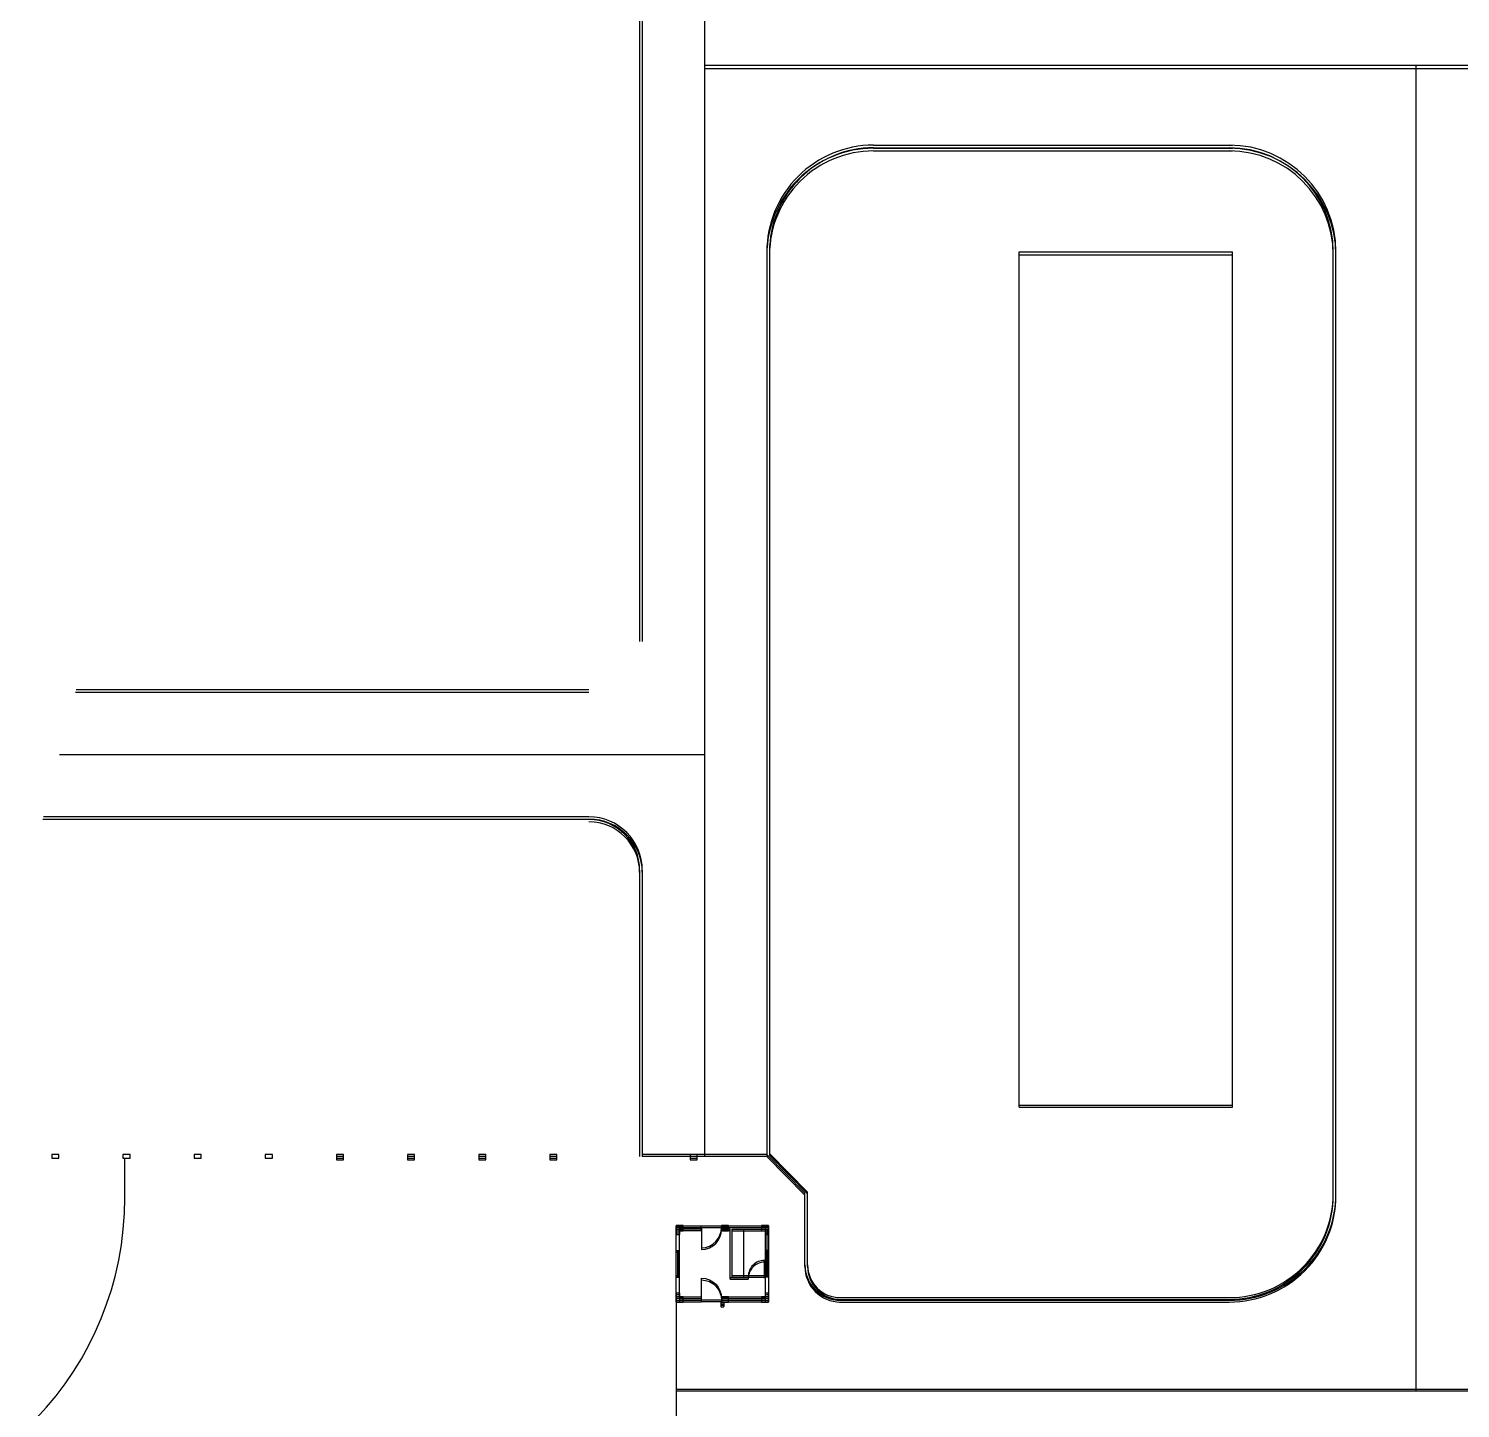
# Model space of a CAD drawing. Extents: x 532522 to 2902776, y -101917278 to 111238625.
# Drawn here: x 2901194.5 to 2901274.9, y 2548853.3 to 2548930.9 of the extents above; entities that cross this region are included whole.
import ezdxf
from ezdxf.enums import TextEntityAlignment as Align

# ---------------------------------------------------------------- set-up
doc = ezdxf.new("R2010")
doc.units = 0
doc.header["$LTSCALE"] = 1000
doc.header["$MEASUREMENT"] = 0
doc.linetypes.add('DASHDOT', pattern=[1, 0.5, -0.25, 0, -0.25])
doc.layers.get('0').update_dxf_attribs({"linetype": 'CONTINUOUS'})
for name, color, linetype in [('$TD_AUDIT_GENERATED_(1B714A)', 7, 'CONTINUOUS'), ('COLUMN', 7, 'CONTINUOUS'), ('GROUND', 2, 'CONTINUOUS'), ('PUB_DIM', 3, 'CONTINUOUS'), ('WALL', 255, 'CONTINUOUS'), ('WINDOW', 2, 'CONTINUOUS'), ('WINDOW_TEXT', 7, 'CONTINUOUS'), ('μàÂ·', 5, 'CONTINUOUS'), ('道路', 5, 'CONTINUOUS')]:
    doc.layers.add(name, color=color, linetype=linetype)
doc.styles.add('SIMPLEX', font='SIMPLEX.SHX')

# ---------------------------------------------------------------- blocks, each defined once
blk = doc.blocks.new('_FZH')
at = {"linetype": 'Continuous'}
for p, q in [((0.5, 0.5), (-0.5, 0.5)), ((-0.5, 0.5), (-0.5, -0.5)), ((0.5, -0.5), (0.5, 0.5)), ((-0.5, -0.5), (0.5, -0.5))]:
    blk.add_line(p, q, dxfattribs=at)
blk = doc.blocks.new('_DBLK')
blk.add_line((-0.45, 0), (-0.45, -0.95))
blk.add_arc((-0.45, 0), 0.95, 270, 0)
at = {"layer": 'WINDOW_TEXT', "style": 'SIMPLEX', "flags": 9}
blk.add_attdef('A', text='', height=1, dxfattribs=at).set_placement((0, 1.5), align=Align.MIDDLE)
blk = doc.blocks.new('M_A2ZXL')
blk.add_line((-0.471674735232727, 0), (-0.471674735232727, -0.9995987591916273))
blk.add_arc((-0.5000000000003999, 0), 1.0000000000008, 271.6231352199475, 0)
blk = doc.blocks.new('_WBLK')
for p, q in [((-0.5, 0.5), (0.5, 0.5)), ((0.5, 0.1666666666666666), (-0.5, 0.1666666666666666)), ((0.5, -0.1666666666666667), (-0.5, -0.1666666666666667)), ((-0.4999999999999999, -0.5), (0.5, -0.5))]:
    blk.add_line(p, q)
at = {"layer": 'WINDOW_TEXT', "style": 'SIMPLEX', "flags": 9}
blk.add_attdef('A', text='', height=1, dxfattribs=at).set_placement((0, 1.5), align=Align.MIDDLE)

msp = doc.modelspace()

# ---------------------------------------------------------------- linework, layer by layer
at = {"layer": '$TD_AUDIT_GENERATED_(1B714A)', "color": 2, "linetype": 'Continuous', "extrusion": (0.0001844192949917201, -0.04943667431242819, 0.9987772430439386)}
for p, q in [((2901228.804758901, 2548981.088887275, 9.955271249504207), (2901228.804758904, 2548896.408657273, 5.763837193053172)), ((2901228.954758899, 2548981.088888642, 9.955243620434718), (2901228.954758902, 2548896.40865864, 5.763809563983683)), ((2901241.954760636, 2548924.158703248, 7.134958612291229), (2901262.134537895, 2548924.158880657, 7.131241297101078)), ((2901241.954760587, 2548924.008886659, 7.127543111027262), (2901262.134537846, 2548924.009064068, 7.123825795837111)), ((2901235.954758781, 2548918.165984985, 6.83944372451253), (2901235.954758783, 2548867.455155633, 4.329399796057522)), ((2901236.104758779, 2548918.165986353, 6.839416095443041), (2901236.104758781, 2548867.516461696, 4.332406577560454)), ((2901267.804535842, 2548865.256144259, 4.214673991711185), (2901267.804535842, 2548918.16626879, 6.833576867707277)), ((2901267.954535839, 2548865.256145626, 4.214646362641463), (2901267.954535839, 2548918.166270158, 6.833549238637556)), ((2901228.804758905, 2548883.424552892, 5.121160416062601), (2901228.804758905, 2548867.444116732, 4.330173613608233)), ((2901228.954758902, 2548883.42455426, 5.121132786993068), (2901228.954758902, 2548867.4441181, 4.330145984538744)), ((2901235.954758783, 2548867.455155633, 4.329399796057522), (2901238.094758747, 2548865.280810197, 4.22138065045228)), ((2901236.10475878, 2548867.516461696, 4.332406577565067), (2901238.244758745, 2548865.34211626, 4.224387431955154)), ((2901240.094758713, 2548859.264233904, 3.923207696123296), (2901246.397459771, 2548859.264291367, 3.922046777657015))]:
    msp.add_line(p, q, dxfattribs=at)
at = {"layer": '$TD_AUDIT_GENERATED_(1B714A)', "color": 2, "linetype": 'Continuous'}
for p, q in [((2901228.804761757, 2548981.3343496), (2901228.80476176, 2548896.550450936)), ((2901228.954761757, 2548981.3343496), (2901228.95476176, 2548896.550450936)), ((2901241.954763716, 2548924.334349506), (2901262.134541317, 2548924.334342925)), ((2901241.954763667, 2548924.184349506), (2901262.134541268, 2548924.184342925)), ((2901235.954761759, 2548918.334349506), (2901235.954761761, 2548867.561438086)), ((2901236.104761759, 2548918.334349506), (2901236.104761761, 2548867.622817832)), ((2901267.804539361, 2548865.359443868), (2901267.804539361, 2548918.334342925)), ((2901267.954539361, 2548865.359443868), (2901267.954539361, 2548918.334342925)), ((2901225.95476176, 2548893.550450936), (2901197.086928341, 2548893.550450936)), ((2901225.95476176, 2548893.700450936), (2901197.12540224, 2548893.700450936)), ((2901225.95476176, 2548886.400450937), (2901195.25300584, 2548886.400450937)), ((2901225.95476176, 2548886.550450936), (2901195.291479739, 2548886.550450936)), ((2901228.80476176, 2548883.550450936), (2901228.804761761, 2548867.550450936)), ((2901228.95476176, 2548883.550450936), (2901228.954761761, 2548867.550450936)), ((2901235.954761761, 2548867.561438086), (2901238.094761761, 2548865.384411201)), ((2901236.104761761, 2548867.622817832), (2901238.244761761, 2548865.445790947)), ((2901199.860188284, 2548866.423594277), (2901199.860188284, 2548867.370450937)), ((2901199.860188284, 2548865.131131333), (2901199.860188284, 2548866.423598099)), ((2901240.094761761, 2548859.360450936), (2901246.397462927, 2548859.360450936))]:
    msp.add_line(p, q, dxfattribs=at)
at = {"layer": '$TD_AUDIT_GENERATED_(1B714A)', "color": 2, "linetype": 'Continuous', "extrusion": (0.0001844192949917201, -0.04943667431242819, 0.9987772430439386)}
for centre, radius, start, end in [((2910730.223691665, 2534974.556561695, -125468.1622507031), 6, 89.78650663671165, 179.7865253217225), ((2910730.223691665, 2534974.556561695, -125468.1622507031), 5.850000000000001, 89.78650663671165, 179.7865253217225), ((2910750.223330425, 2534974.482039395, -125468.1622507032), 5.850000000000001, 359.7865253199268, 89.78650663671176), ((2910750.223330425, 2534974.482039395, -125468.1622507032), 6, 359.7865253199268, 89.78650663671176), ((2910714.094203917, 2534939.832517797, -125468.1622507032), 3, 359.7865253217224, 89.78652531992235), ((2910714.094203917, 2534939.832517797, -125468.1622507032), 2.85, 359.7865253217227, 89.78652531992799), ((2910750.025955093, 2534921.507508032, -125468.1622507031), 6, 269.7865123296298, 359.786525319927), ((2910750.025955093, 2534921.507508032, -125468.1622507031), 5.850000000000001, 269.7865123296298, 359.786525319927)]:
    msp.add_arc(centre, radius, start, end, dxfattribs=at)
at = {"layer": '$TD_AUDIT_GENERATED_(1B714A)', "color": 2, "linetype": 'Continuous'}
for centre, radius, start, end in [((2901241.954761759, 2548918.334349506), 6, 89.99998131678447, 180.0000000017953), ((2901241.954761759, 2548918.334349506), 5.850000000000001, 89.99998131678447, 180.0000000017953), ((2901261.954539361, 2548918.334342925), 6, 359.9999999999997, 89.99998131678457), ((2901261.954539361, 2548918.334342925), 5.850000000000001, 359.9999999999997, 89.99998131678457), ((2901225.95476176, 2548883.550450936), 3, 1.795257728842719e-09, 89.99999999999517), ((2901225.95476176, 2548883.550450936), 2.85, 1.795512173217236e-09, 90.00000000000081), ((2901181.860188284, 2548865.131131333), 18, 272.8572816087636, 2.964491827262594e-12), ((2901261.954539361, 2548865.359443868), 6, 269.9999870097026, 359.9999999999998), ((2901261.954539361, 2548865.359443868), 5.850000000000001, 269.9999870097026, 359.9999999999998)]:
    msp.add_arc(centre, radius, start, end, dxfattribs=at)
at = {"layer": 'GROUND', "extrusion": (0.0001844192949917201, -0.04943667431242819, 0.9987772430439386)}
for p, q in [((2901232.254758846, 2548863.449039146, 4.131791444392308), (2901233.404758827, 2548863.449049631, 4.131579621524434)), ((2901232.254758846, 2548863.449039146, 4.131791444392308), (2901233.404758827, 2548863.449049631, 4.131579621524434)), ((2901234.914758801, 2548860.662474842, 3.993373165212062), (2901235.864758785, 2548860.662483503, 3.993198181103813)), ((2901234.914758801, 2548860.662474842, 3.993373165212062), (2901235.864758785, 2548860.662483503, 3.993198181103813)), ((2901233.454758826, 2548859.27416114, 3.924925109694537), (2901232.254758846, 2548859.274150199, 3.925146142252314)), ((2901233.454758826, 2548859.27416114, 3.924925109694537), (2901232.254758846, 2548859.274150199, 3.925146142252314))]:
    msp.add_line(p, q, dxfattribs=at)
at = {"layer": 'GROUND'}
for p, q in [((2901232.254761761, 2548863.550450936), (2901233.404761761, 2548863.550450936)), ((2901232.254761761, 2548863.550450936), (2901233.404761761, 2548863.550450936)), ((2901234.914761761, 2548860.760450936), (2901235.864761761, 2548860.760450936)), ((2901234.914761761, 2548860.760450936), (2901235.864761761, 2548860.760450936)), ((2901233.454761761, 2548859.370450937), (2901232.254761761, 2548859.370450937)), ((2901233.454761761, 2548859.370450937), (2901232.254761761, 2548859.370450937))]:
    msp.add_line(p, q, dxfattribs=at)
at = {"layer": 'PUB_DIM', "linetype": 'Continuous', "extrusion": (0.0001844192949917201, -0.04943667431242819, 0.9987772430439386)}
msp.add_line((2901235.954758783, 2548867.455155633, 4.329399796062091), (2901228.954758902, 2548867.455091814, 4.330689152638283), dxfattribs=at)
at = {"layer": 'PUB_DIM', "linetype": 'Continuous'}
msp.add_line((2901235.954761761, 2548867.561438086), (2901228.954761761, 2548867.561438085), dxfattribs=at)
at = {"layer": 'WALL', "extrusion": (0.0001844192949917201, -0.04943667431242819, 0.9987772430439386)}
for p, q in [((2901230.86475887, 2548863.449026473, 4.13204747377173), (2901231.864758853, 2548863.44903559, 4.131863279973579)), ((2901230.86475887, 2548863.449026473, 4.13204747377173), (2901231.864758853, 2548863.44903559, 4.131863279973579)), ((2901230.86475887, 2548862.060726081, 4.06333049530891), (2901230.86475887, 2548863.449026473, 4.13204747377173)), ((2901230.86475887, 2548862.060726081, 4.06333049530891), (2901230.86475887, 2548863.449026473, 4.13204747377173)), ((2901231.864758853, 2548863.44903559, 4.131863279973579), (2901232.254758846, 2548863.449039146, 4.131791444392308)), ((2901231.864758853, 2548863.44903559, 4.131863279973579), (2901232.254758846, 2548863.449039146, 4.131791444392308)), ((2901232.254758846, 2548863.269259239, 4.122892842864749), (2901232.254758846, 2548863.449039146, 4.131791444392308)), ((2901232.254758846, 2548863.269259239, 4.122892842864749), (2901232.254758846, 2548863.449039146, 4.131791444392308)), ((2901233.404758827, 2548863.449049631, 4.131579621524434), (2901236.044758782, 2548863.4490737, 4.131093349897317)), ((2901233.404758827, 2548863.449049631, 4.131579621524434), (2901236.044758782, 2548863.4490737, 4.131093349897317)), ((2901233.404758827, 2548863.269269723, 4.122681019996875), (2901233.404758827, 2548863.449049631, 4.131579621524434)), ((2901233.404758827, 2548863.269269723, 4.122681019996875), (2901233.404758827, 2548863.449049631, 4.131579621524434)), ((2901236.044758782, 2548863.4490737, 4.131093349897317), (2901236.044758782, 2548862.060773308, 4.062376371434497)), ((2901236.044758782, 2548863.4490737, 4.131093349897317), (2901236.044758782, 2548862.060773308, 4.062376371434497)), ((2901232.254758846, 2548863.269259239, 4.122892842864749), (2901231.044758867, 2548863.269248208, 4.123115717360503)), ((2901232.254758846, 2548863.269259239, 4.122892842864749), (2901231.044758867, 2548863.269248208, 4.123115717360503)), ((2901231.044758867, 2548862.060727723, 4.06329734042524), (2901231.044758867, 2548863.269248208, 4.123115717360503)), ((2901231.044758867, 2548862.060727723, 4.06329734042524), (2901231.044758867, 2548863.269248208, 4.123115717360503)), ((2901233.894758819, 2548863.269274191, 4.122590765035784), (2901233.404758827, 2548863.269269723, 4.122681019996875)), ((2901233.894758819, 2548863.269274191, 4.122590765035784), (2901233.404758827, 2548863.269269723, 4.122681019996875)), ((2901233.894758819, 2548860.542612271, 3.987628641867792), (2901233.894758819, 2548863.269274191, 4.122590765035784)), ((2901233.894758819, 2548860.542612271, 3.987628641867792), (2901233.894758819, 2548863.269274191, 4.122590765035784)), ((2901234.014758816, 2548863.269275285, 4.12256866178001), (2901235.864758785, 2548863.269292152, 4.122227903253428)), ((2901234.014758816, 2548863.269275285, 4.12256866178001), (2901235.864758785, 2548863.269292152, 4.122227903253428)), ((2901234.014758816, 2548860.662466636, 3.993538939630394), (2901234.014758816, 2548863.269275285, 4.12256866178001)), ((2901234.014758816, 2548860.662466636, 3.993538939630394), (2901234.014758816, 2548863.269275285, 4.12256866178001)), ((2901234.664758806, 2548860.662472562, 3.99341921366159), (2901234.664758806, 2548863.269281211, 4.122448935811204)), ((2901234.664758806, 2548860.662472562, 3.99341921366159), (2901234.664758806, 2548863.269281211, 4.122448935811204)), ((2901235.864758785, 2548863.269292152, 4.122227903253428), (2901235.864758785, 2548862.060771667, 4.062409526318167)), ((2901235.864758785, 2548863.269292152, 4.122227903253428), (2901235.864758785, 2548862.060771667, 4.062409526318167)), ((2901235.954758784, 2548863.269292972, 4.122211325811601), (2901235.954758784, 2548862.060772487, 4.062392948876339)), ((2901230.86475887, 2548862.060726081, 4.06333049530891), (2901231.044758867, 2548862.060727723, 4.06329734042524)), ((2901230.86475887, 2548862.060726081, 4.06333049530891), (2901231.044758867, 2548862.060727723, 4.06329734042524)), ((2901236.044758782, 2548862.060773308, 4.062376371434497), (2901235.864758785, 2548862.060771667, 4.062409526318167)), ((2901236.044758782, 2548862.060773308, 4.062376371434497), (2901235.864758785, 2548862.060771667, 4.062409526318167)), ((2901230.86475887, 2548860.662437918, 3.994119150094557), (2901231.044758867, 2548860.662439559, 3.994085995210888)), ((2901230.86475887, 2548860.662437918, 3.994119150094557), (2901231.044758867, 2548860.662439559, 3.994085995210888)), ((2901230.86475887, 2548859.274137526, 3.925402171631736), (2901230.86475887, 2548860.662437918, 3.994119150094557)), ((2901230.86475887, 2548859.274137526, 3.925402171631736), (2901230.86475887, 2548860.662437918, 3.994119150094557)), ((2901231.044758867, 2548859.453919074, 3.934267618275626), (2901231.044758867, 2548860.662439559, 3.994085995210888)), ((2901231.044758867, 2548859.453919074, 3.934267618275626), (2901231.044758867, 2548860.662439559, 3.994085995210888)), ((2901233.894758819, 2548860.542612271, 3.987628641867792), (2901234.914758801, 2548860.542621571, 3.987440764193685)), ((2901233.894758819, 2548860.542612271, 3.987628641867792), (2901234.914758801, 2548860.542621571, 3.987440764193685)), ((2901234.014758816, 2548860.662466636, 3.993538939630394), (2901234.914758801, 2548860.662474842, 3.993373165212062)), ((2901234.014758816, 2548860.662466636, 3.993538939630394), (2901234.914758801, 2548860.662474842, 3.993373165212062)), ((2901234.914758801, 2548860.662474842, 3.993373165212062), (2901234.914758801, 2548860.542621571, 3.987440764193685)), ((2901234.914758801, 2548860.662474842, 3.993373165212062), (2901234.914758801, 2548860.542621571, 3.987440764193685)), ((2901236.044758782, 2548860.662485144, 3.993165026220144), (2901235.864758785, 2548860.662483503, 3.993198181103813)), ((2901236.044758782, 2548860.662485144, 3.993165026220144), (2901235.864758785, 2548860.662483503, 3.993198181103813)), ((2901235.864758785, 2548860.662483503, 3.993198181103813), (2901235.864758785, 2548860.542630232, 3.987265780085436)), ((2901235.864758785, 2548860.662483503, 3.993198181103813), (2901235.864758785, 2548860.542630232, 3.987265780085436)), ((2901235.864758785, 2548860.542630232, 3.987265780085436), (2901235.864758785, 2548859.453963018, 3.933379804168551)), ((2901235.864758785, 2548860.542630232, 3.987265780085436), (2901235.864758785, 2548859.453963018, 3.933379804168551)), ((2901236.044758782, 2548860.662485144, 3.993165026220144), (2901236.044758782, 2548859.274184753, 3.924448047757323)), ((2901236.044758782, 2548860.662485144, 3.993165026220144), (2901236.044758782, 2548859.274184753, 3.924448047757323)), ((2901231.044758867, 2548859.453919074, 3.934267618275626), (2901232.254758846, 2548859.453930106, 3.934044743779872)), ((2901231.044758867, 2548859.453919074, 3.934267618275626), (2901232.254758846, 2548859.453930106, 3.934044743779872)), ((2901232.254758846, 2548859.453930106, 3.934044743779872), (2901232.254758846, 2548859.274150199, 3.925146142252314)), ((2901232.254758846, 2548859.453930106, 3.934044743779872), (2901232.254758846, 2548859.274150199, 3.925146142252314)), ((2901233.404758827, 2548859.45394059, 3.933832920911998), (2901235.864758785, 2548859.453963018, 3.933379804168551)), ((2901233.404758827, 2548859.45394059, 3.933832920911998), (2901235.864758785, 2548859.453963018, 3.933379804168551)), ((2901233.404758827, 2548859.45394059, 3.933832920911998), (2901233.404758827, 2548859.274160684, 3.92493431938444)), ((2901233.404758827, 2548859.45394059, 3.933832920911998), (2901233.404758827, 2548859.274160684, 3.92493431938444)), ((2901230.86475887, 2548859.274137526, 3.925402171631736), (2901232.254758846, 2548859.274150199, 3.925146142252314)), ((2901230.86475887, 2548859.274137526, 3.925402171631736), (2901232.254758846, 2548859.274150199, 3.925146142252314)), ((2901233.374758828, 2548859.13932548, 3.918265894052718), (2901233.374758828, 2548859.009484436, 3.911839126282808)), ((2901233.374758828, 2548859.13932548, 3.918265894052718), (2901233.374758828, 2548859.009484436, 3.911839126282808)), ((2901233.389758827, 2548859.154307276, 3.919004681273043), (2901233.519758825, 2548859.154308461, 3.918980736079277)), ((2901233.389758827, 2548859.154307276, 3.919004681273043), (2901233.519758825, 2548859.154308461, 3.918980736079277)), ((2901233.389758827, 2548858.994502914, 3.91109481324855), (2901233.519758825, 2548858.994504099, 3.911070868054783)), ((2901233.389758827, 2548858.994502914, 3.91109481324855), (2901233.519758825, 2548858.994504099, 3.911070868054783)), ((2901233.404758827, 2548859.274160684, 3.92493431938444), (2901236.044758782, 2548859.274184753, 3.924448047757323)), ((2901233.404758827, 2548859.274160684, 3.92493431938444), (2901236.044758782, 2548859.274184753, 3.924448047757323)), ((2901233.534758825, 2548859.139326939, 3.918236423045018), (2901233.534758825, 2548859.009485895, 3.911809655275109)), ((2901233.534758825, 2548859.139326939, 3.918236423045018), (2901233.534758825, 2548859.009485895, 3.911809655275109))]:
    msp.add_line(p, q, dxfattribs=at)
at = {"layer": 'WALL'}
for p, q in [((2901230.864761761, 2548862.160450937), (2901230.864761761, 2548863.550450936)), ((2901230.864761761, 2548863.550450936), (2901231.864761761, 2548863.550450936)), ((2901230.864761761, 2548862.160450937), (2901230.864761761, 2548863.550450936)), ((2901230.864761761, 2548863.550450936), (2901231.864761761, 2548863.550450936)), ((2901232.254761761, 2548863.370450937), (2901231.044761761, 2548863.370450937)), ((2901231.044761761, 2548862.160450937), (2901231.044761761, 2548863.370450937)), ((2901232.254761761, 2548863.370450937), (2901231.044761761, 2548863.370450937)), ((2901231.044761761, 2548862.160450937), (2901231.044761761, 2548863.370450937)), ((2901231.864761761, 2548863.550450936), (2901232.254761761, 2548863.550450936)), ((2901231.864761761, 2548863.550450936), (2901232.254761761, 2548863.550450936)), ((2901232.254761761, 2548863.370450937), (2901232.254761761, 2548863.550450936)), ((2901232.254761761, 2548863.370450937), (2901232.254761761, 2548863.550450936)), ((2901233.404761761, 2548863.550450936), (2901236.044761761, 2548863.550450936)), ((2901233.404761761, 2548863.370450937), (2901233.404761761, 2548863.550450936)), ((2901233.404761761, 2548863.550450936), (2901236.044761761, 2548863.550450936)), ((2901233.404761761, 2548863.370450937), (2901233.404761761, 2548863.550450936)), ((2901233.894761761, 2548863.370450937), (2901233.404761761, 2548863.370450937)), ((2901233.894761761, 2548863.370450937), (2901233.404761761, 2548863.370450937)), ((2901233.894761761, 2548860.640450937), (2901233.894761761, 2548863.370450937)), ((2901233.894761761, 2548860.640450937), (2901233.894761761, 2548863.370450937)), ((2901234.014761761, 2548863.370450937), (2901235.864761761, 2548863.370450937)), ((2901234.014761761, 2548860.760450936), (2901234.014761761, 2548863.370450937)), ((2901234.014761761, 2548863.370450937), (2901235.864761761, 2548863.370450937)), ((2901234.014761761, 2548860.760450936), (2901234.014761761, 2548863.370450937)), ((2901234.664761761, 2548860.760450936), (2901234.664761761, 2548863.370450937)), ((2901234.664761761, 2548860.760450936), (2901234.664761761, 2548863.370450937)), ((2901235.864761761, 2548863.370450937), (2901235.864761761, 2548862.160450937)), ((2901235.864761761, 2548863.370450937), (2901235.864761761, 2548862.160450937)), ((2901235.954761761, 2548863.370450937), (2901235.954761761, 2548862.160450937)), ((2901236.044761761, 2548863.550450936), (2901236.044761761, 2548862.160450937)), ((2901236.044761761, 2548863.550450936), (2901236.044761761, 2548862.160450937)), ((2901230.864761761, 2548862.160450937), (2901231.044761761, 2548862.160450937)), ((2901230.864761761, 2548862.160450937), (2901231.044761761, 2548862.160450937)), ((2901236.044761761, 2548862.160450937), (2901235.864761761, 2548862.160450937)), ((2901236.044761761, 2548862.160450937), (2901235.864761761, 2548862.160450937)), ((2901230.864761761, 2548859.370450937), (2901230.864761761, 2548860.760450936)), ((2901230.864761761, 2548860.760450936), (2901231.044761761, 2548860.760450936)), ((2901230.864761761, 2548859.370450937), (2901230.864761761, 2548860.760450936)), ((2901230.864761761, 2548860.760450936), (2901231.044761761, 2548860.760450936)), ((2901231.044761761, 2548859.550450936), (2901231.044761761, 2548860.760450936)), ((2901231.044761761, 2548859.550450936), (2901231.044761761, 2548860.760450936)), ((2901233.894761761, 2548860.640450937), (2901234.914761761, 2548860.640450937)), ((2901233.894761761, 2548860.640450937), (2901234.914761761, 2548860.640450937)), ((2901234.014761761, 2548860.760450936), (2901234.914761761, 2548860.760450936)), ((2901234.014761761, 2548860.760450936), (2901234.914761761, 2548860.760450936)), ((2901234.914761761, 2548860.760450936), (2901234.914761761, 2548860.640450937)), ((2901234.914761761, 2548860.760450936), (2901234.914761761, 2548860.640450937)), ((2901235.864761761, 2548860.760450936), (2901235.864761761, 2548860.640450937)), ((2901236.044761761, 2548860.760450936), (2901235.864761761, 2548860.760450936)), ((2901235.864761761, 2548860.760450936), (2901235.864761761, 2548860.640450937)), ((2901236.044761761, 2548860.760450936), (2901235.864761761, 2548860.760450936)), ((2901235.864761761, 2548860.640450937), (2901235.864761761, 2548859.550450936)), ((2901235.864761761, 2548860.640450937), (2901235.864761761, 2548859.550450936)), ((2901236.044761761, 2548860.760450936), (2901236.044761761, 2548859.370450937)), ((2901236.044761761, 2548860.760450936), (2901236.044761761, 2548859.370450937)), ((2901230.864761761, 2548859.370450937), (2901232.254761761, 2548859.370450937)), ((2901230.864761761, 2548859.370450937), (2901232.254761761, 2548859.370450937)), ((2901231.044761761, 2548859.550450936), (2901232.254761761, 2548859.550450936)), ((2901231.044761761, 2548859.550450936), (2901232.254761761, 2548859.550450936)), ((2901232.254761761, 2548859.550450936), (2901232.254761761, 2548859.370450937)), ((2901232.254761761, 2548859.550450936), (2901232.254761761, 2548859.370450937)), ((2901233.404761761, 2548859.550450936), (2901235.864761761, 2548859.550450936)), ((2901233.404761761, 2548859.550450936), (2901233.404761761, 2548859.370450937)), ((2901233.404761761, 2548859.550450936), (2901235.864761761, 2548859.550450936)), ((2901233.404761761, 2548859.550450936), (2901233.404761761, 2548859.370450937)), ((2901233.404761761, 2548859.370450937), (2901236.044761761, 2548859.370450937)), ((2901233.404761761, 2548859.370450937), (2901236.044761761, 2548859.370450937)), ((2901233.374761761, 2548859.235450936), (2901233.374761761, 2548859.105450937)), ((2901233.374761761, 2548859.235450936), (2901233.374761761, 2548859.105450937)), ((2901233.389761761, 2548859.250450937), (2901233.519761761, 2548859.250450937)), ((2901233.389761761, 2548859.250450937), (2901233.519761761, 2548859.250450937)), ((2901233.389761761, 2548859.090450936), (2901233.519761761, 2548859.090450936)), ((2901233.389761761, 2548859.090450936), (2901233.519761761, 2548859.090450936)), ((2901233.534761761, 2548859.235450936), (2901233.534761761, 2548859.105450937)), ((2901233.534761761, 2548859.235450936), (2901233.534761761, 2548859.105450937))]:
    msp.add_line(p, q, dxfattribs=at)
at = {"layer": 'WALL', "extrusion": (0.0001844192949917201, -0.04943667431242819, 0.9987772430439386)}
for centre, start, end in [((2910721.438558819, 2534915.489985038, -125468.1622507031), 89.78652531992718, 179.786525319933), ((2910721.438558819, 2534915.489985038, -125468.1622507031), 89.78652531992718, 179.786525319933), ((2910721.438074461, 2534915.359985941, -125468.1622507031), 179.7865253199324, 269.7865253199272), ((2910721.438074461, 2534915.359985941, -125468.1622507031), 179.7865253199324, 269.7865253199272), ((2910721.568557916, 2534915.489500681, -125468.1622507032), 359.7865253199246, 89.78652531992718), ((2910721.568557916, 2534915.489500681, -125468.1622507032), 359.7865253199246, 89.78652531992718), ((2910721.568073559, 2534915.359501584, -125468.1622507032), 269.7865253199272, 359.7865253199272), ((2910721.568073559, 2534915.359501584, -125468.1622507032), 269.7865253199272, 359.7865253199272)]:
    msp.add_arc(centre, 0.015, start, end, dxfattribs=at)
at = {"layer": 'WALL'}
for centre, start, end in [((2901233.389761761, 2548859.235450936), 89.99999999999999, 180.0000000000058), ((2901233.389761761, 2548859.235450936), 89.99999999999999, 180.0000000000058), ((2901233.389761761, 2548859.105450937), 180.0000000000052, 270), ((2901233.389761761, 2548859.105450937), 180.0000000000052, 270), ((2901233.519761761, 2548859.235450936), 359.9999999999973, 89.99999999999999), ((2901233.519761761, 2548859.235450936), 359.9999999999973, 89.99999999999999), ((2901233.519761761, 2548859.105450937), 270, 0), ((2901233.519761761, 2548859.105450937), 270, 0)]:
    msp.add_arc(centre, 0.015, start, end, dxfattribs=at)
at = {"layer": 'μàÂ·', "color": 2, "extrusion": (0.0001844192949917201, -0.04943667431242819, 0.9987772430439386)}
for p, q in [((2901238.094758747, 2548861.26177019, 4.022449434025824), (2901238.094758747, 2548865.280810197, 4.22138065045228)), ((2901238.244758745, 2548861.261771558, 4.022421804956088), (2901238.244758745, 2548865.34211626, 4.224387431955154)), ((2901240.044584248, 2548859.4130492, 3.930582900667025), (2901261.955225613, 2548859.413244, 3.926546850761239)), ((2901230.85475887, 2548859.264149663, 3.924909646818182), (2901230.85475887, 2548835.092742876, 2.728492754784224)), ((2901240.044584214, 2548859.263232611, 3.923167399400322), (2901261.955234382, 2548859.263427411, 3.919131347872899))]:
    msp.add_line(p, q, dxfattribs=at)
at = {"layer": 'μàÂ·', "color": 2}
for p, q in [((2901238.094761761, 2548861.360450936), (2901238.094761761, 2548865.384411201)), ((2901238.244761761, 2548861.360450936), (2901238.244761761, 2548865.445790947)), ((2901230.854761761, 2548859.360450936), (2901230.854761761, 2548835.159452622)), ((2901240.044587296, 2548859.509448876), (2901261.955229032, 2548859.509443908)), ((2901240.044587262, 2548859.359448876), (2901261.955237802, 2548859.359443908))]:
    msp.add_line(p, q, dxfattribs=at)
at = {"layer": 'μàÂ·', "color": 2, "extrusion": (0.0001844192949917201, -0.04943667431242819, 0.9987772430439386)}
for radius in [2, 1.85]:
    msp.add_arc((2910728.151429663, 2534917.589988616, -125468.1622507032), radius, 179.7865253199272, 269.7865253199272, dxfattribs=at)
at = {"layer": 'μàÂ·', "color": 2}
for radius in [2, 1.85]:
    msp.add_arc((2901240.094761761, 2548861.360450936), radius, 180, 270, dxfattribs=at)
at = {"layer": '道路', "color": 4, "linetype": 'DASHDOT', "ltscale": 5}
for p, q in [((2901232.454761758, 2548975.334352604), (2901232.454761761, 2548867.560450937)), ((2901232.454761759, 2548928.834352604), (2901373.210271946, 2548928.834306705)), ((2901272.454539361, 2548854.359441487), (2901272.454539361, 2548928.834339501)), ((2901232.454761761, 2548890.050450936), (2901196.18920404, 2548890.050450936)), ((2901230.854761761, 2548854.359450959), (2901329.828871982, 2548854.359428519))]:
    msp.add_line(p, q, dxfattribs=at)
at = {"layer": '道路', "color": 4, "linetype": 'DASHDOT', "ltscale": 5, "extrusion": (0.0001844192949917201, -0.04943667431242819, 0.9987772430439386)}
for p, q in [((2901232.454758839, 2548975.096259991, 9.657979039687852), (2901232.454758843, 2548867.454137782, 4.329995672996709)), ((2901232.454758841, 2548928.6531174, 7.359173645067757), (2901373.210266634, 2548928.654354837, 7.333245083987873)), ((2901272.454535763, 2548854.269634415, 3.670013946176725), (2901272.454535763, 2548928.653468995, 7.351805286388321)), ((2901230.85475887, 2548854.269264608, 3.677676835501669), (2901329.828867408, 2548854.27014455, 3.659445308874958))]:
    msp.add_line(p, q, dxfattribs=at)
at = {"layer": '道路', "color": 4, "extrusion": (0.0001844192949917201, -0.04943667431242819, 0.9987772430439386)}
for p, q in [((2901250.134536142, 2548918.166109526, 6.836831662901822), (2901262.134535938, 2548918.166215022, 6.834621143878132)), ((2901250.134536142, 2548870.224801044, 4.463871255552382), (2901250.134536142, 2548918.166109526, 6.836831662901822)), ((2901262.134535938, 2548870.224906541, 4.461660736528633), (2901262.134535938, 2548918.166215022, 6.834621143878132)), ((2901250.13452049, 2548870.224801044, 4.463871258435611), (2901262.134535938, 2548870.224906541, 4.461660736528633))]:
    msp.add_line(p, q, dxfattribs=at)
at = {"layer": '道路', "color": 4}
for p, q in [((2901250.134539361, 2548870.334344761), (2901250.134539361, 2548918.334344762)), ((2901250.134539361, 2548918.334344762), (2901262.134539361, 2548918.334340848)), ((2901262.134539361, 2548870.334340848), (2901262.134539361, 2548918.334340848)), ((2901250.134523709, 2548870.334344762), (2901262.134539361, 2548870.334340848))]:
    msp.add_line(p, q, dxfattribs=at)

# ---------------------------------------------------------------- block references
at = {"layer": 'COLUMN', "rotation": 270}
for p, xscale, yscale, zscale in [((2901195.954761761, 2548867.460450937), 0.2, 0.4, 0.2), ((2901195.954761761, 2548867.460450937), 0.2, 0.4, 0.2), ((2901199.954761761, 2548867.460450937), 0.2, 0.4, 0.2), ((2901199.954761761, 2548867.460450937), 0.2, 0.4, 0.2), ((2901203.954761761, 2548867.460450937), 0.2, 0.4, 0.2), ((2901203.954761761, 2548867.460450937), 0.2, 0.4, 0.2), ((2901207.954761761, 2548867.460450937), 0.2, 0.4, 0.2), ((2901207.954761761, 2548867.460450937), 0.2, 0.4, 0.2), ((2901211.954761761, 2548867.460450937), 0.2, 0.4, 0.2), ((2901211.954761761, 2548867.460450937), 0.2, 0.4, 0.2), ((2901215.954761761, 2548867.460450937), 0.2, 0.4, 0.2), ((2901215.954761761, 2548867.460450937), 0.2, 0.4, 0.2), ((2901219.954761761, 2548867.460450937), 0.2, 0.4, 0.2), ((2901219.954761761, 2548867.460450937), 0.2, 0.4, 0.2), ((2901223.954761761, 2548867.460450937), 0.2, 0.4, 0.2), ((2901223.954761761, 2548867.460450937), 0.2, 0.4, 0.2), ((2901231.844761761, 2548867.460450937), 0.2, 0.4, 0.2), ((2901231.844761761, 2548867.460450937), 0.2, 0.4, 0.2), ((2901231.054761761, 2548863.460450937), 0.2, 0.4, 0.2), ((2901230.954761761, 2548863.360450936), 0.4, 0.2, 0.4), ((2901231.054761761, 2548863.460450937), 0.2, 0.4, 0.2), ((2901230.954761761, 2548863.360450936), 0.4, 0.2, 0.4), ((2901233.604761761, 2548863.460450937), 0.2, 0.4, 0.2), ((2901233.604761761, 2548863.460450937), 0.2, 0.4, 0.2), ((2901235.854761761, 2548863.460450937), 0.2, 0.4, 0.2), ((2901235.854761761, 2548863.460450937), 0.2, 0.4, 0.2), ((2901235.954761761, 2548863.360450936), 0.4, 0.2, 0.4), ((2901235.954761761, 2548863.360450936), 0.4, 0.2, 0.4), ((2901230.954761761, 2548859.560450937), 0.4, 0.2, 0.4), ((2901230.954761761, 2548859.560450937), 0.4, 0.2, 0.4), ((2901231.054761761, 2548859.460450937), 0.2, 0.4, 0.2), ((2901231.054761761, 2548859.460450937), 0.2, 0.4, 0.2), ((2901233.604761761, 2548859.460450937), 0.2, 0.4, 0.2), ((2901233.604761761, 2548859.460450937), 0.2, 0.4, 0.2), ((2901235.854761761, 2548859.460450937), 0.2, 0.4, 0.2), ((2901235.854761761, 2548859.460450937), 0.2, 0.4, 0.2), ((2901235.954761761, 2548859.560450937), 0.4, 0.2, 0.4), ((2901235.954761761, 2548859.560450937), 0.4, 0.2, 0.4)]:
    msp.add_blockref('_FZH', p, dxfattribs=dict(at, xscale=xscale, yscale=yscale, zscale=zscale))
at = {"layer": 'COLUMN', "extrusion": (0.0001844192949917201, -0.04943667431242819, 0.9987772430439386), "rotation": 269.7865253199272}
for p, xscale, yscale, zscale in [((2910700.034352528, 2534923.794791061, -125468.1622507032), 0.2, 0.4, 0.2), ((2910700.034352528, 2534923.794791061, -125468.1622507032), 0.2, 0.4, 0.2), ((2910704.034324764, 2534923.779887751, -125468.1622507031), 0.2, 0.4, 0.2), ((2910704.034324764, 2534923.779887751, -125468.1622507031), 0.2, 0.4, 0.2), ((2910708.034297, 2534923.764984441, -125468.1622507031), 0.2, 0.4, 0.2), ((2910708.034297, 2534923.764984441, -125468.1622507031), 0.2, 0.4, 0.2), ((2910712.034269237, 2534923.750081132, -125468.1622507032), 0.2, 0.4, 0.2), ((2910712.034269237, 2534923.750081132, -125468.1622507032), 0.2, 0.4, 0.2), ((2910719.924214473, 2534923.720684353, -125468.1622507032), 0.2, 0.4, 0.2), ((2910719.924214473, 2534923.720684353, -125468.1622507032), 0.2, 0.4, 0.2), ((2910719.119316647, 2534919.723655521, -125468.1622507032), 0.2, 0.4, 0.2), ((2910719.119316647, 2534919.723655521, -125468.1622507032), 0.2, 0.4, 0.2), ((2910719.018944758, 2534919.624028798, -125468.1622507032), 0.4, 0.2, 0.4), ((2910719.018944758, 2534919.624028798, -125468.1622507032), 0.4, 0.2, 0.4), ((2910721.669298948, 2534919.714154661, -125468.1622507032), 0.2, 0.4, 0.2), ((2910721.669298948, 2534919.714154661, -125468.1622507032), 0.2, 0.4, 0.2), ((2910723.91928333, 2534919.70577155, -125468.1622507032), 0.2, 0.4, 0.2), ((2910723.91928333, 2534919.70577155, -125468.1622507032), 0.2, 0.4, 0.2), ((2910724.018910054, 2534919.60539966, -125468.1622507032), 0.4, 0.2, 0.4), ((2910724.018910054, 2534919.60539966, -125468.1622507032), 0.4, 0.2, 0.4), ((2910719.004786614, 2534915.824055173, -125468.1622507032), 0.4, 0.2, 0.4), ((2910719.004786614, 2534915.824055173, -125468.1622507032), 0.4, 0.2, 0.4), ((2910719.104413337, 2534915.723683284, -125468.1622507031), 0.2, 0.4, 0.2), ((2910719.104413337, 2534915.723683284, -125468.1622507031), 0.2, 0.4, 0.2), ((2910721.654395637, 2534915.714182425, -125468.1622507031), 0.2, 0.4, 0.2), ((2910721.654395637, 2534915.714182425, -125468.1622507031), 0.2, 0.4, 0.2), ((2910723.904380021, 2534915.705799313, -125468.1622507032), 0.2, 0.4, 0.2), ((2910723.904380021, 2534915.705799313, -125468.1622507032), 0.2, 0.4, 0.2), ((2910724.004751909, 2534915.805426036, -125468.1622507032), 0.4, 0.2, 0.4), ((2910724.004751909, 2534915.805426036, -125468.1622507032), 0.4, 0.2, 0.4)]:
    msp.add_blockref('_FZH', p, dxfattribs=dict(at, xscale=xscale, yscale=yscale, zscale=zscale))
at = {"layer": 'WINDOW', "extrusion": (0.0001844192949917201, -0.04943667431242819, 0.9987772430439386)}
for name, p, xscale, yscale, zscale, rotation in [('M_A2ZXL', (2910720.894304327, 2534919.717042177, -125468.1622507031), -1.15, -1.15, 1.15, 179.7865253199272), ('M_A2ZXL', (2910720.894304327, 2534919.717042177, -125468.1622507031), -1.15, -1.15, 1.15, 179.7865253199272), ('_WBLK', (2910719.011865687, 2534917.724041985, -125468.1622507031), 1.4, 0.18, 1.4, 89.78652531992718), ('_WBLK', (2910719.011865687, 2534917.724041985, -125468.1622507031), 1.4, 0.18, 1.4, 89.78652531992718), ('_WBLK', (2910724.011830982, 2534917.705412848, -125468.1622507032), 1.4, 0.18, 1.4, 269.7865253199272), ('_WBLK', (2910724.011830982, 2534917.705412848, -125468.1622507032), 1.4, 0.18, 1.4, 269.7865253199272), ('_DBLK', (2910723.444003274, 2534916.947523216, -125468.1622507032), 0.9500000000000001, 0.9500000000000001, 0.9500000000000001, 179.7865253199272), ('_DBLK', (2910723.444003274, 2534916.947523216, -125468.1622507032), 0.9500000000000001, 0.9500000000000001, 0.9500000000000001, 179.7865253199272), ('M_A2ZXL', (2910720.879401017, 2534915.71706994, -125468.1622507031), 1.15, -1.15, 1.15, 359.7865253199272), ('M_A2ZXL', (2910720.879401017, 2534915.71706994, -125468.1622507031), 1.15, -1.15, 1.15, 359.7865253199272)]:
    msp.add_blockref(name, p, dxfattribs=dict(at, xscale=xscale, yscale=yscale, zscale=zscale, rotation=rotation))
at = {"layer": 'WINDOW'}
for name, p, xscale, yscale, zscale, rotation in [('M_A2ZXL', (2901232.829761761, 2548863.460450937), -1.15, -1.15, 1.15, 180), ('M_A2ZXL', (2901232.829761761, 2548863.460450937), -1.15, -1.15, 1.15, 180), ('_WBLK', (2901230.954761761, 2548861.460450937), 1.4, 0.18, 1.4, 89.99999999999999), ('_WBLK', (2901230.954761761, 2548861.460450937), 1.4, 0.18, 1.4, 89.99999999999999), ('_WBLK', (2901235.954761761, 2548861.460450937), 1.4, 0.18, 1.4, 270), ('_WBLK', (2901235.954761761, 2548861.460450937), 1.4, 0.18, 1.4, 270), ('_DBLK', (2901235.389761761, 2548860.700450936), 0.9500000000000001, 0.9500000000000001, 0.9500000000000001, 180), ('_DBLK', (2901235.389761761, 2548860.700450936), 0.9500000000000001, 0.9500000000000001, 0.9500000000000001, 180)]:
    msp.add_blockref(name, p, dxfattribs=dict(at, xscale=xscale, yscale=yscale, zscale=zscale, rotation=rotation))
at = {"layer": 'WINDOW', "xscale": 1.15, "yscale": -1.15, "zscale": 1.15}
msp.add_blockref('M_A2ZXL', (2901232.829761761, 2548859.460450937), dxfattribs=at)
msp.add_blockref('M_A2ZXL', (2901232.829761761, 2548859.460450937), dxfattribs=at)

doc.saveas('drawing.dxf')
